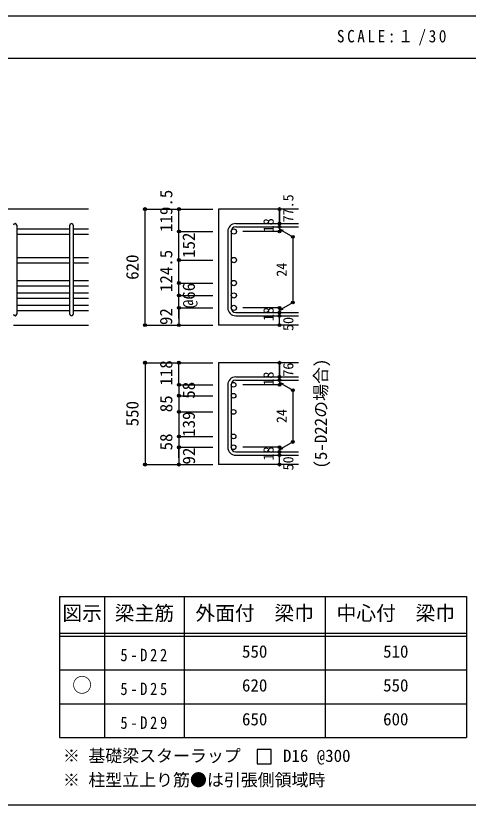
# Model space of a CAD drawing. Units: millimetres at full size, sheet at 1:30, with parts at other scales. Extents: x -5973 to 5954, y -4195 to 4201.
# Drawn here: x 1215 to 3620, y 3 to 4201 of the extents above; entities that cross this region are included whole.
import ezdxf
from ezdxf.enums import TextEntityAlignment as Align

# ---------------------------------------------------------------- set-up
doc = ezdxf.new("R2010")
doc.units = ezdxf.units.MM
doc.header["$LTSCALE"] = 30
doc.header["$PDMODE"] = 32
doc.header["$PDSIZE"] = 15
for name, color, linetype in [('0-1_躯体線', 2, 'Continuous'), ('0-5_基礎梁筋', 7, 'Continuous'), ('0-6_スタラップ筋', 7, 'Continuous'), ('0-7_文字', 4, 'Continuous'), ('0-D_寸法', 4, 'Continuous'), ('6-7_文字', 7, 'Continuous'), ('6-E_枠', 7, 'Continuous'), ('F-0_枠', 6, 'Continuous')]:
    doc.layers.add(name, color=color, linetype=linetype)
doc.styles.add('ＭＳ ゴシック', font='')
doc.styles.get('ＭＳ ゴシック').set_extended_font_data('MS Gothic')

msp = doc.modelspace()

# ---------------------------------------------------------------- linework, layer by layer
at = {"layer": '0-1_躯体線'}
for p, q in [((1602.44, 3173.3), (-97.56, 3173.3)), ((2717.44, 3173.3), (2292.44, 3173.3)), ((2292.44, 3173.3), (2292.44, 2555.8)), ((1202.44, 2555.8), (1602.44, 2555.8)), ((2717.44, 2555.8), (2292.44, 2555.8)), ((2717.44, 2356.32), (2292.44, 2356.32)), ((2292.44, 2356.32), (2292.44, 1814.32)), ((2717.44, 1814.32), (2292.44, 1814.32))]:
    msp.add_line(p, q, dxfattribs=at)
at = {"layer": '0-5_基礎梁筋'}
for p, q in [((1220.44, 3068.1), (1502.44, 3068.1)), ((1520.44, 3068.1), (1602.44, 3068.1)), ((1220.44, 3040.1), (1502.44, 3040.1)), ((1520.44, 3040.1), (1602.44, 3040.1)), ((1220.44, 2916.1), (1502.44, 2916.1)), ((1520.44, 2916.1), (1602.44, 2916.1)), ((1220.44, 2888.1), (1502.44, 2888.1)), ((1520.44, 2888.1), (1602.44, 2888.1)), ((1220.44, 2793.8), (1502.44, 2793.8)), ((1520.44, 2793.8), (1602.44, 2793.8)), ((1220.44, 2765.8), (1502.44, 2765.8)), ((1520.44, 2765.8), (1602.44, 2765.8)), ((1220.44, 2727.8), (1502.44, 2727.8)), ((1220.44, 2699.8), (1502.44, 2699.8)), ((1520.44, 2727.8), (1602.44, 2727.8)), ((1520.44, 2699.8), (1602.44, 2699.8)), ((1220.44, 2661.8), (1502.44, 2661.8)), ((1520.44, 2661.8), (1602.44, 2661.8)), ((1220.44, 2633.8), (1502.44, 2633.8)), ((1520.44, 2633.8), (1602.44, 2633.8))]:
    msp.add_line(p, q, dxfattribs=at)
at = {"layer": '0-5_基礎梁筋', "color": 3}
for centre, radius in [((2374.44, 3054.1), 14), ((2374.44, 2902.1), 14), ((2374.44, 2779.8), 14), ((2374.44, 2713.8), 14), ((2374.44, 2647.8), 14), ((2372.94, 2238.62), 12.5), ((2372.94, 2180.62), 12.5), ((2372.94, 2094.82), 12.5), ((2372.94, 1964.32), 12.5), ((2372.94, 1906.32), 12.5)]:
    msp.add_circle(centre, radius, dxfattribs=at)
at = {"layer": '0-6_スタラップ筋'}
for p, q in [((1220.44, 3087.1), (1220.44, 2614.8)), ((1502.44, 2614.8), (1502.44, 3087.1)), ((1520.44, 3087.1), (1520.44, 2614.8)), ((2384.44, 3096.1), (2717.44, 3096.1)), ((2384.44, 3078.1), (2717.44, 3078.1)), ((2342.44, 3054.1), (2342.44, 2647.8)), ((2360.44, 3054.1), (2360.44, 2647.8)), ((2384.44, 2623.8), (2717.44, 2623.8)), ((2384.44, 2605.8), (2717.44, 2605.8)), ((2384.44, 2280.62), (2717.44, 2280.62)), ((2342.44, 2238.62), (2342.44, 1906.32)), ((2360.44, 2238.62), (2360.44, 1906.32)), ((2384.44, 2262.62), (2717.44, 2262.62)), ((2384.44, 1882.32), (2717.44, 1882.32)), ((2384.44, 1864.32), (2717.44, 1864.32))]:
    msp.add_line(p, q, dxfattribs=at)
for centre, radius, start, end in [((1211.44, 3087.1), 9, 0, 180), ((1511.44, 3087.1), 9, 0, 180), ((2384.44, 3054.1), 42, 90, 180), ((2384.44, 3054.1), 24, 90, 180), ((2384.44, 2647.8), 42, 180, 270), ((2384.44, 2647.8), 24, 180, 270), ((1211.44, 2614.8), 9, 180, 0), ((1511.44, 2614.8), 9, 180, 0), ((2384.44, 2238.62), 42, 90, 180), ((2384.44, 2238.62), 24, 90, 180), ((2384.44, 1906.32), 42, 180, 270), ((2384.44, 1906.32), 24, 180, 270)]:
    msp.add_arc(centre, radius, start, end, dxfattribs=at)
at = {"layer": '0-D_寸法'}
for p, q in [((1902.44, 3173.3), (2082.44, 3173.3)), ((1902.44, 3173.3), (2082.44, 3173.3)), ((1902.44, 2555.8), (1902.44, 3173.3)), ((2082.44, 3173.3), (2262.44, 3173.3)), ((2082.44, 3173.3), (2262.44, 3173.3)), ((2082.44, 3054.1), (2082.44, 3173.3)), ((2617.44, 3096.1), (2617.44, 3173.3)), ((2617.44, 3173.3), (2617.44, 3096.1)), ((2617.44, 3078.1), (2617.44, 3096.1)), ((2617.44, 3078.1), (2617.44, 3054.1)), ((2617.44, 3066.1), (2687.5, 3025.65)), ((2617.44, 3066.1), (2636.76, 3060.93)), ((2082.44, 3054.1), (2262.44, 3054.1)), ((2082.44, 3054.1), (2262.44, 3054.1)), ((2082.44, 2910.3), (2082.44, 3054.1)), ((2617.44, 3054.1), (2421.35, 3054.1)), ((2687.5, 3025.65), (2687.5, 2676.25)), ((2082.44, 2647.8), (2082.44, 2910.3)), ((2082.44, 2902.1), (2262.44, 2902.1)), ((2082.44, 2902.1), (2262.44, 2902.1)), ((2082.44, 2779.8), (2262.44, 2779.8)), ((2082.44, 2713.8), (2262.44, 2713.8)), ((2082.44, 2647.8), (2262.44, 2647.8)), ((2082.44, 2591.83), (2082.44, 2647.8)), ((2617.44, 2647.8), (2421.35, 2647.8)), ((2617.44, 2635.8), (2687.5, 2676.25)), ((2617.44, 2623.8), (2617.44, 2647.8)), ((2082.44, 2641.8), (2082.44, 2555.8)), ((2617.44, 2635.8), (2636.76, 2640.98)), ((2617.44, 2605.8), (2617.44, 2623.8)), ((2617.44, 2555.8), (2617.44, 2605.8)), ((1902.44, 2555.8), (2082.44, 2555.8)), ((2082.44, 2555.8), (2262.44, 2555.8)), ((1902.44, 2356.32), (2082.44, 2356.32)), ((1902.44, 2356.32), (2082.44, 2356.32)), ((1902.44, 2356.32), (1902.44, 1814.32)), ((2082.44, 2356.32), (2262.44, 2356.32)), ((2082.44, 2356.32), (2262.44, 2356.32)), ((2082.44, 2238.62), (2082.44, 2356.32)), ((2617.44, 2280.62), (2617.44, 2356.32)), ((2617.44, 2356.32), (2617.44, 2280.62)), ((2617.44, 2262.62), (2617.44, 2280.62)), ((2082.44, 2238.62), (2262.44, 2238.62)), ((2082.44, 2238.62), (2262.44, 2238.62)), ((2082.44, 2238.62), (2082.44, 2180.62)), ((2082.44, 2238.62), (2262.44, 2238.62)), ((2617.44, 2238.62), (2421.35, 2238.62)), ((2617.44, 2262.62), (2617.44, 2238.62)), ((2617.44, 2250.62), (2687.5, 2210.17)), ((2617.44, 2250.62), (2636.76, 2245.45)), ((2687.5, 2210.17), (2687.5, 1934.77)), ((2082.44, 2180.62), (2262.44, 2180.62)), ((2082.44, 2094.82), (2262.44, 2094.82)), ((2082.44, 2094.82), (2262.44, 2094.82)), ((2082.44, 1964.32), (2262.44, 1964.32)), ((2082.44, 1964.32), (2262.44, 1964.32)), ((2617.44, 1894.32), (2687.5, 1934.77)), ((2082.44, 1906.32), (2262.44, 1906.32)), ((2082.44, 1850.35), (2082.44, 1906.32)), ((2082.44, 1900.32), (2082.44, 1814.32)), ((2617.44, 1906.32), (2421.35, 1906.32)), ((2617.44, 1882.32), (2617.44, 1906.32)), ((2617.44, 1894.32), (2636.76, 1899.5)), ((2617.44, 1864.32), (2617.44, 1882.32)), ((2617.44, 1814.32), (2617.44, 1864.32)), ((1902.44, 1814.32), (2082.44, 1814.32)), ((2082.44, 1814.32), (2262.44, 1814.32))]:
    msp.add_line(p, q, dxfattribs=at)
for points in [[(2082.44, 2180.62), (2082.44, 2094.82), (2262.44, 2094.82)], [(2082.44, 2094.82), (2082.44, 1906.32), (2262.44, 1906.32)]]:
    msp.add_lwpolyline(points, dxfattribs=at)
for centre, radius in [((1902.44, 3173.3), 8), ((1902.44, 3173.3), 7.2), ((1902.44, 3173.3), 6.4), ((1902.44, 3173.3), 5.6), ((1902.44, 3173.3), 4.8), ((1902.44, 3173.3), 4), ((1902.44, 3173.3), 3.2), ((1902.44, 3173.3), 2.4), ((1902.44, 3173.3), 1.6), ((1902.44, 3173.3), 0.8), ((2082.44, 3173.3), 8), ((2082.44, 3173.3), 7.2), ((2082.44, 3173.3), 6.4), ((2082.44, 3173.3), 5.6), ((2082.44, 3173.3), 4.8), ((2082.44, 3173.3), 4), ((2082.44, 3173.3), 3.2), ((2082.44, 3173.3), 2.4), ((2082.44, 3173.3), 1.6), ((2082.44, 3173.3), 0.8), ((2617.44, 3173.3), 4), ((2617.44, 3173.3), 3.6), ((2617.44, 3173.3), 3.2), ((2617.44, 3173.3), 2.8), ((2617.44, 3173.3), 2.4), ((2617.44, 3173.3), 2), ((2617.44, 3173.3), 1.6), ((2617.44, 3173.3), 1.2), ((2617.44, 3173.3), 0.8), ((2617.44, 3173.3), 0.4), ((2617.44, 3096.1), 4), ((2617.44, 3078.1), 4), ((2617.44, 3096.1), 3.6), ((2617.44, 3078.1), 3.6), ((2617.44, 3096.1), 3.2), ((2617.44, 3078.1), 3.2), ((2617.44, 3096.1), 2.8), ((2617.44, 3078.1), 2.8), ((2617.44, 3096.1), 2.4), ((2617.44, 3078.1), 2.4), ((2617.44, 3096.1), 2), ((2617.44, 3078.1), 2), ((2617.44, 3096.1), 1.6), ((2617.44, 3078.1), 1.6), ((2617.44, 3096.1), 1.2), ((2617.44, 3078.1), 1.2), ((2617.44, 3096.1), 0.8), ((2617.44, 3078.1), 0.8), ((2617.44, 3096.1), 0.4), ((2617.44, 3078.1), 0.4), ((2082.44, 3054.1), 8), ((2082.44, 3054.1), 7.2), ((2082.44, 3054.1), 6.4), ((2082.44, 3054.1), 5.6), ((2082.44, 3054.1), 4.8), ((2082.44, 3054.1), 4), ((2082.44, 3054.1), 3.2), ((2082.44, 3054.1), 2.4), ((2082.44, 3054.1), 1.6), ((2082.44, 3054.1), 0.8), ((2617.44, 3054.1), 4), ((2617.44, 3054.1), 3.6), ((2617.44, 3054.1), 3.2), ((2617.44, 3054.1), 2.8), ((2617.44, 3054.1), 2.4), ((2617.44, 3054.1), 2), ((2617.44, 3054.1), 1.6), ((2617.44, 3054.1), 1.2), ((2617.44, 3054.1), 0.8), ((2617.44, 3054.1), 0.4), ((2687.5, 3025.65), 4), ((2687.5, 3025.65), 3.6), ((2687.5, 3025.65), 3.2), ((2687.5, 3025.65), 2.8), ((2687.5, 3025.65), 2.4), ((2687.5, 3025.65), 2), ((2687.5, 3025.65), 1.6), ((2687.5, 3025.65), 1.2), ((2687.5, 3025.65), 0.8), ((2687.5, 3025.65), 0.4), ((2082.44, 2902.1), 8), ((2082.44, 2902.1), 7.2), ((2082.44, 2902.1), 6.4), ((2082.44, 2902.1), 5.6), ((2082.44, 2902.1), 4.8), ((2082.44, 2902.1), 4), ((2082.44, 2902.1), 3.2), ((2082.44, 2902.1), 2.4), ((2082.44, 2902.1), 1.6), ((2082.44, 2902.1), 0.8), ((2082.44, 2779.8), 8), ((2082.44, 2779.8), 7.2), ((2082.44, 2779.8), 6.4), ((2082.44, 2779.8), 5.6), ((2082.44, 2779.8), 4.8), ((2082.44, 2779.8), 4), ((2082.44, 2779.8), 3.2), ((2082.44, 2779.8), 2.4), ((2082.44, 2779.8), 1.6), ((2082.44, 2779.8), 0.8), ((2082.44, 2713.8), 8), ((2082.44, 2713.8), 7.2), ((2082.44, 2713.8), 6.4), ((2082.44, 2713.8), 5.6), ((2082.44, 2713.8), 4.8), ((2082.44, 2713.8), 4), ((2082.44, 2713.8), 3.2), ((2082.44, 2713.8), 2.4), ((2082.44, 2713.8), 1.6), ((2082.44, 2713.8), 0.8), ((2082.44, 2647.8), 8), ((2082.44, 2647.8), 7.2), ((2082.44, 2647.8), 6.4), ((2082.44, 2647.8), 5.6), ((2082.44, 2647.8), 4.8), ((2082.44, 2647.8), 4), ((2082.44, 2647.8), 3.2), ((2082.44, 2647.8), 2.4), ((2082.44, 2647.8), 1.6), ((2082.44, 2647.8), 0.8), ((2617.44, 2647.8), 4), ((2617.44, 2647.8), 3.6), ((2617.44, 2647.8), 3.2), ((2617.44, 2647.8), 2.8), ((2617.44, 2647.8), 2.4), ((2617.44, 2647.8), 2), ((2617.44, 2647.8), 1.6), ((2617.44, 2647.8), 1.2), ((2617.44, 2647.8), 0.8), ((2617.44, 2647.8), 0.4), ((2687.5, 2676.25), 4), ((2687.5, 2676.25), 3.6), ((2687.5, 2676.25), 3.2), ((2687.5, 2676.25), 2.8), ((2687.5, 2676.25), 2.4), ((2687.5, 2676.25), 2), ((2687.5, 2676.25), 1.6), ((2687.5, 2676.25), 1.2), ((2687.5, 2676.25), 0.8), ((2687.5, 2676.25), 0.4), ((2617.44, 2623.8), 4), ((2617.44, 2605.8), 4), ((2617.44, 2623.8), 3.6), ((2617.44, 2605.8), 3.6), ((2617.44, 2623.8), 3.2), ((2617.44, 2605.8), 3.2), ((2617.44, 2623.8), 2.8), ((2617.44, 2605.8), 2.8), ((2617.44, 2623.8), 2.4), ((2617.44, 2605.8), 2.4), ((2617.44, 2623.8), 2), ((2617.44, 2605.8), 2), ((2617.44, 2623.8), 1.6), ((2617.44, 2605.8), 1.6), ((2617.44, 2623.8), 1.2), ((2617.44, 2605.8), 1.2), ((2617.44, 2623.8), 0.8), ((2617.44, 2605.8), 0.8), ((2617.44, 2623.8), 0.4), ((2617.44, 2605.8), 0.4), ((1902.44, 2555.8), 7.2), ((1902.44, 2555.8), 6.4), ((1902.44, 2555.8), 5.6), ((2082.44, 2555.8), 7.2), ((2082.44, 2555.8), 6.4), ((2082.44, 2555.8), 5.6), ((1902.44, 2555.8), 4.8), ((1902.44, 2555.8), 4), ((1902.44, 2555.8), 3.2), ((1902.44, 2555.8), 2.4), ((1902.44, 2555.8), 1.6), ((1902.44, 2555.8), 0.8), ((2082.44, 2555.8), 4.8), ((2082.44, 2555.8), 4), ((2082.44, 2555.8), 3.2), ((2082.44, 2555.8), 2.4), ((2082.44, 2555.8), 1.6), ((2082.44, 2555.8), 0.8), ((2617.44, 2555.8), 4), ((2617.44, 2555.8), 3.6), ((2617.44, 2555.8), 3.2), ((2617.44, 2555.8), 2.8), ((2617.44, 2555.8), 2.4), ((2617.44, 2555.8), 2), ((2617.44, 2555.8), 1.6), ((2617.44, 2555.8), 1.2), ((2617.44, 2555.8), 0.8), ((2617.44, 2555.8), 0.4), ((1902.44, 2356.32), 8), ((1902.44, 2356.32), 7.2), ((1902.44, 2356.32), 6.4), ((1902.44, 2356.32), 5.6), ((1902.44, 2356.32), 4.8), ((1902.44, 2356.32), 4), ((1902.44, 2356.32), 3.2), ((1902.44, 2356.32), 2.4), ((1902.44, 2356.32), 1.6), ((1902.44, 2356.32), 0.8), ((2082.44, 2356.32), 8), ((2082.44, 2356.32), 7.2), ((2082.44, 2356.32), 6.4), ((2082.44, 2356.32), 5.6), ((2082.44, 2356.32), 4.8), ((2082.44, 2356.32), 4), ((2082.44, 2356.32), 3.2), ((2082.44, 2356.32), 2.4), ((2082.44, 2356.32), 1.6), ((2082.44, 2356.32), 0.8), ((2617.44, 2356.32), 4), ((2617.44, 2356.32), 3.6), ((2617.44, 2356.32), 3.2), ((2617.44, 2356.32), 2.8), ((2617.44, 2356.32), 2.4), ((2617.44, 2356.32), 2), ((2617.44, 2356.32), 1.6), ((2617.44, 2356.32), 1.2), ((2617.44, 2356.32), 0.8), ((2617.44, 2356.32), 0.4), ((2617.44, 2280.62), 4), ((2617.44, 2280.62), 3.6), ((2617.44, 2280.62), 3.2), ((2617.44, 2280.62), 2.8), ((2617.44, 2280.62), 2.4), ((2617.44, 2280.62), 2), ((2617.44, 2280.62), 1.6), ((2617.44, 2280.62), 1.2), ((2617.44, 2280.62), 0.8), ((2617.44, 2280.62), 0.4), ((2082.44, 2238.62), 8), ((2082.44, 2238.62), 7.2), ((2082.44, 2238.62), 6.4), ((2082.44, 2238.62), 5.6), ((2082.44, 2238.62), 4.8), ((2082.44, 2238.62), 4), ((2082.44, 2238.62), 3.2), ((2082.44, 2238.62), 2.4), ((2082.44, 2238.62), 1.6), ((2082.44, 2238.62), 0.8), ((2617.44, 2262.62), 4), ((2617.44, 2238.62), 4), ((2617.44, 2262.62), 3.6), ((2617.44, 2238.62), 3.6), ((2617.44, 2262.62), 3.2), ((2617.44, 2238.62), 3.2), ((2617.44, 2262.62), 2.8), ((2617.44, 2238.62), 2.8), ((2617.44, 2262.62), 2.4), ((2617.44, 2238.62), 2.4), ((2617.44, 2262.62), 2), ((2617.44, 2238.62), 2), ((2617.44, 2262.62), 1.6), ((2617.44, 2238.62), 1.6), ((2617.44, 2262.62), 1.2), ((2617.44, 2238.62), 1.2), ((2617.44, 2262.62), 0.8), ((2617.44, 2238.62), 0.8), ((2617.44, 2262.62), 0.4), ((2617.44, 2238.62), 0.4), ((2082.44, 2180.62), 8), ((2082.44, 2180.62), 7.2), ((2082.44, 2180.62), 6.4), ((2082.44, 2180.62), 5.6), ((2082.44, 2180.62), 4.8), ((2082.44, 2180.62), 4), ((2082.44, 2180.62), 3.2), ((2687.5, 2210.17), 4), ((2687.5, 2210.17), 3.6), ((2687.5, 2210.17), 3.2), ((2687.5, 2210.17), 2.8), ((2687.5, 2210.17), 2.4), ((2687.5, 2210.17), 2), ((2687.5, 2210.17), 1.6), ((2687.5, 2210.17), 1.2), ((2687.5, 2210.17), 0.8), ((2687.5, 2210.17), 0.4), ((2082.44, 2180.62), 2.4), ((2082.44, 2180.62), 1.6), ((2082.44, 2180.62), 0.8), ((2082.44, 2094.82), 8), ((2082.44, 2094.82), 7.2), ((2082.44, 2094.82), 6.4), ((2082.44, 2094.82), 5.6), ((2082.44, 2094.82), 4.8), ((2082.44, 2094.82), 4), ((2082.44, 2094.82), 3.2), ((2082.44, 2094.82), 2.4), ((2082.44, 2094.82), 1.6), ((2082.44, 2094.82), 0.8), ((2082.44, 1964.32), 8), ((2082.44, 1964.32), 7.2), ((2082.44, 1964.32), 6.4), ((2082.44, 1964.32), 5.6), ((2082.44, 1964.32), 4.8), ((2082.44, 1964.32), 4), ((2082.44, 1964.32), 3.2), ((2082.44, 1964.32), 2.4), ((2082.44, 1964.32), 1.6), ((2082.44, 1964.32), 0.8), ((2687.5, 1934.77), 4), ((2687.5, 1934.77), 3.6), ((2687.5, 1934.77), 3.2), ((2687.5, 1934.77), 2.8), ((2687.5, 1934.77), 2.4), ((2687.5, 1934.77), 2), ((2687.5, 1934.77), 1.6), ((2687.5, 1934.77), 1.2), ((2687.5, 1934.77), 0.8), ((2687.5, 1934.77), 0.4), ((2082.44, 1906.32), 8), ((2082.44, 1906.32), 7.2), ((2082.44, 1906.32), 6.4), ((2082.44, 1906.32), 5.6), ((2082.44, 1906.32), 4.8), ((2082.44, 1906.32), 4), ((2082.44, 1906.32), 3.2), ((2082.44, 1906.32), 2.4), ((2082.44, 1906.32), 1.6), ((2082.44, 1906.32), 0.8), ((2617.44, 1906.32), 4), ((2617.44, 1906.32), 3.6), ((2617.44, 1906.32), 3.2), ((2617.44, 1906.32), 2.8), ((2617.44, 1906.32), 2.4), ((2617.44, 1906.32), 2), ((2617.44, 1906.32), 1.6), ((2617.44, 1906.32), 1.2), ((2617.44, 1906.32), 0.8), ((2617.44, 1906.32), 0.4), ((2617.44, 1882.32), 4), ((2617.44, 1864.32), 4), ((2617.44, 1882.32), 3.6), ((2617.44, 1864.32), 3.6), ((2617.44, 1882.32), 3.2), ((2617.44, 1864.32), 3.2), ((2617.44, 1882.32), 2.8), ((2617.44, 1864.32), 2.8), ((2617.44, 1882.32), 2.4), ((2617.44, 1864.32), 2.4), ((2617.44, 1882.32), 2), ((2617.44, 1864.32), 2), ((2617.44, 1882.32), 1.6), ((2617.44, 1864.32), 1.6), ((2617.44, 1882.32), 1.2), ((2617.44, 1864.32), 1.2), ((2617.44, 1882.32), 0.8), ((2617.44, 1864.32), 0.8), ((2617.44, 1882.32), 0.4), ((2617.44, 1864.32), 0.4), ((1902.44, 1814.32), 7.2), ((1902.44, 1814.32), 6.4), ((1902.44, 1814.32), 5.6), ((1902.44, 1814.32), 4.8), ((1902.44, 1814.32), 4), ((1902.44, 1814.32), 3.2), ((1902.44, 1814.32), 2.4), ((1902.44, 1814.32), 1.6), ((1902.44, 1814.32), 0.8), ((2082.44, 1814.32), 7.2), ((2082.44, 1814.32), 6.4), ((2082.44, 1814.32), 5.6), ((2082.44, 1814.32), 4.8), ((2082.44, 1814.32), 4), ((2082.44, 1814.32), 3.2), ((2082.44, 1814.32), 2.4), ((2082.44, 1814.32), 1.6), ((2082.44, 1814.32), 0.8), ((2617.44, 1814.32), 4), ((2617.44, 1814.32), 3.6), ((2617.44, 1814.32), 3.2), ((2617.44, 1814.32), 2.8), ((2617.44, 1814.32), 2.4), ((2617.44, 1814.32), 2), ((2617.44, 1814.32), 1.6), ((2617.44, 1814.32), 1.2), ((2617.44, 1814.32), 0.8), ((2617.44, 1814.32), 0.4)]:
    msp.add_circle(centre, radius, dxfattribs=at)
at = {"layer": '0-D_寸法', "color": 7}
for p in [(1902.44, 3173.3), (1902.44, 3173.3), (2082.44, 3173.3), (2617.44, 3173.3), (2617.44, 3096.1), (2617.44, 3078.1), (2082.44, 3054.1), (2617.44, 3054.1), (2687.5, 3025.65), (2082.44, 2902.1), (2082.44, 2902.1), (2082.44, 2779.8), (2082.44, 2779.8), (2082.44, 2713.8), (2082.44, 2713.8), (2082.44, 2647.8), (2082.44, 2647.8), (2617.44, 2647.8), (2617.44, 2647.8), (2687.5, 2676.25), (2617.44, 2623.8), (2617.44, 2605.8), (1902.44, 2555.8), (2082.44, 2555.8), (2617.44, 2555.8), (1902.44, 2356.32), (2082.44, 2356.32), (2617.44, 2356.32), (2617.44, 2280.62), (2617.44, 2262.62), (2082.44, 2238.62), (2617.44, 2238.62), (2082.44, 2180.62), (2687.5, 2210.17), (2082.44, 2094.82), (2082.44, 2094.82), (2082.44, 1964.32), (2082.44, 1964.32), (2687.5, 1934.77), (2082.44, 1906.32), (2082.44, 1906.32), (2617.44, 1906.32), (2617.44, 1882.32), (2617.44, 1864.32), (1902.44, 1814.32), (2082.44, 1814.32), (2617.44, 1814.32)]:
    msp.add_point(p, dxfattribs=at)
at = {"layer": '6-7_文字'}
msp.add_lwpolyline([(2498.05, 223.46), (2573.05, 223.46), (2573.05, 298.46), (2498.05, 298.46)], close=True, dxfattribs=at)
at = {"layer": '6-E_枠', "color": 3}
for p, q in [((1447.71, 1112.77), (1447.71, 362.77)), ((1447.71, 1112.77), (3610.24, 1112.77)), ((3610.24, 1112.77), (3610.24, 362.77)), ((1447.71, 362.77), (3610.24, 362.77))]:
    msp.add_line(p, q, dxfattribs=at)
at = {"layer": '6-E_枠'}
for p, q in [((1687.71, 1112.77), (1687.71, 362.77)), ((2110.24, 1112.77), (2110.24, 362.77)), ((2860.24, 1112.77), (2860.24, 362.77)), ((1447.71, 917.77), (3610.24, 917.77)), ((1447.71, 902.77), (3610.24, 902.77)), ((1447.71, 722.77), (3610.24, 722.77)), ((1447.71, 542.77), (3610.24, 542.77))]:
    msp.add_line(p, q, dxfattribs=at)
at = {"layer": 'F-0_枠'}
msp.add_line((-5972.88, 4201.15), (5954.1, 4201.15), dxfattribs=at)
at = {"layer": 'F-0_枠', "color": 2}
for p, q in [((-5972.88, 3976.15), (3723.6, 3976.15)), ((3723.6, 2.95), (-5972.88, 2.95))]:
    msp.add_line(p, q, dxfattribs=at)

# ---------------------------------------------------------------- texts
at = {"layer": '0-7_文字', "color": 7, "style": 'ＭＳ ゴシック'}
msp.add_text('(5-D22の場合)', height=65.98, rotation=90, dxfattribs=at).set_placement((2889.32, 1793.44), align=Align.BOTTOM_LEFT)
at = {"layer": '0-D_寸法', "style": 'ＭＳ ゴシック'}
for s, height, p in [('119.5', 65.98, (2067.32, 3051.59)), ('77.5', 54.99, (2707.44, 3102.1)), ('18', 54.99, (2602.44, 3049.6)), ('152', 65.98, (2187.16, 2913.6)), ('124.5', 65.98, (2067.25, 2732.14)), ('620', 65.98, (1887.44, 2797.05)), ('24', 54.99, (2672.5, 2813.45)), ('@66', 65.98, (2187.44, 2646.3)), ('18', 54.99, (2602.44, 2577.3)), ('92', 65.98, (2066.75, 2556.51)), ('50', 54.99, (2707.44, 2524.8)), ('118', 65.98, (2067.32, 2234.61)), ('76', 54.99, (2707.44, 2281.74)), ('18', 54.99, (2602.44, 2234.12)), ('58', 65.98, (2187.44, 2164.62)), ('550', 65.98, (1887.44, 2017.82)), ('85', 65.98, (2067.44, 2092.72)), ('24', 54.99, (2672.5, 2034.97)), ('139', 65.98, (2187.44, 1962.07)), ('58', 65.98, (2067.27, 1889.84)), ('92', 65.98, (2188.06, 1814.76)), ('18', 54.99, (2602.44, 1835.82)), ('50', 54.99, (2707.44, 1783.32))]:
    msp.add_text(s, height=height, rotation=90, dxfattribs=at).set_placement(p, align=Align.BOTTOM_LEFT)
at = {"layer": '6-7_文字', "color": 2, "style": 'ＭＳ ゴシック'}
for s, p in [('図示', (1462.71, 962.77)), ('梁主筋', (1741.48, 962.77)), ('外面付\u3000梁巾', (2170.24, 962.77)), ('中心付\u3000梁巾', (2920.24, 962.77)), ('○', (1515.21, 580.27))]:
    msp.add_text(s, height=76.98, dxfattribs=at).set_placement(p, align=Align.BOTTOM_LEFT)
at = {"layer": '6-7_文字', "style": 'ＭＳ ゴシック'}
for s, p in [('550', (2417.74, 767.77)), ('510', (3167.74, 767.77)), ('620', (2417.74, 587.77)), ('550', (3167.74, 587.77)), ('650', (2417.74, 407.77)), ('600', (3167.74, 407.77)), ('※ 基礎梁スターラップ     D16 @300', (1466.27, 213.19)), ('※ 柱型立上り筋●は引張側領域時', (1466.27, 84.68))]:
    msp.add_text(s, height=65.98, dxfattribs=at).set_placement(p, align=Align.BOTTOM_LEFT)
at = {"layer": '6-7_文字', "color": 2, "insert": (2922.26, 4043.65), "char_height": 65.98, "attachment_point": 7, "style": 'ＭＳ ゴシック'}
msp.add_mtext('\\T1.34;\\W0.9;SCALE:１/30', dxfattribs=at)
at = {"layer": '6-7_文字', "char_height": 65.98, "attachment_point": 7, "style": 'ＭＳ ゴシック'}
for s, insert in [('\\T1.38;\\W0.85;5-D22', (1771.48, 767.77)), ('\\T1.38;\\W0.85;5-D25', (1771.48, 587.77)), ('\\T1.38;\\W0.85;5-D29', (1771.48, 407.77))]:
    msp.add_mtext(s, dxfattribs=dict(at, insert=insert))

doc.saveas('drawing.dxf')
